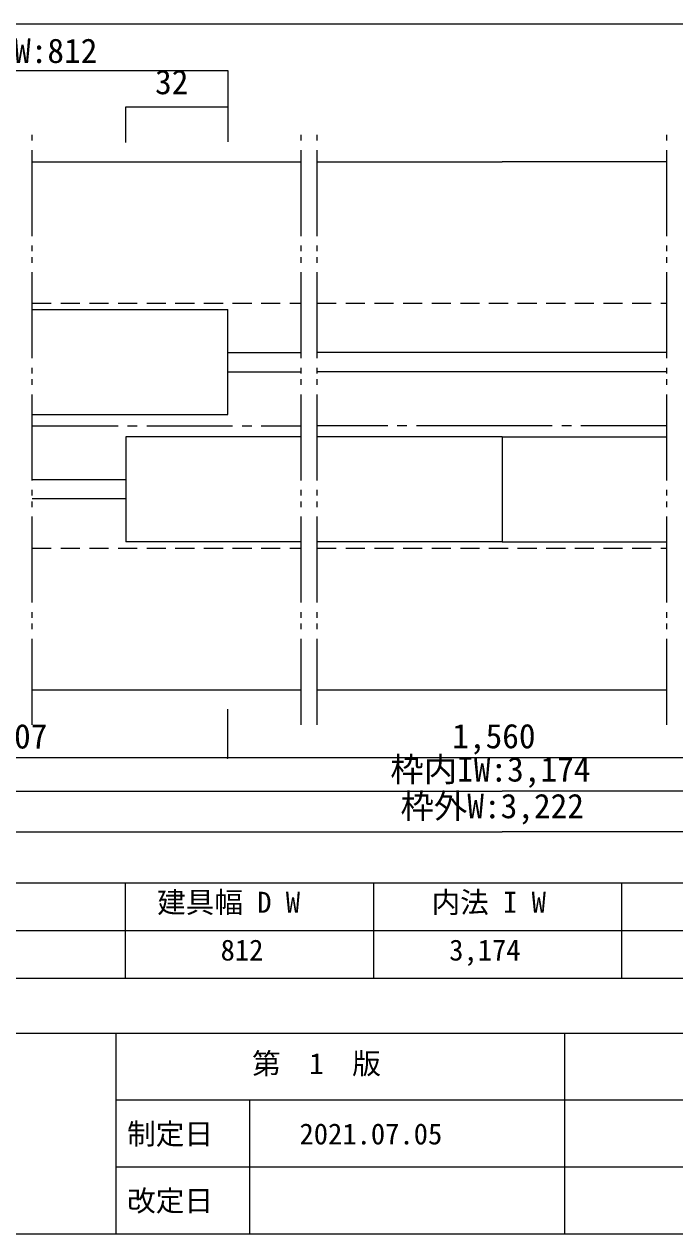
# Model space of a CAD drawing. Units: millimetres on the paper, enlarged 10 times, with parts at other scales. Extents: x -2000 to 2000, y -1385 to 1385.
# Drawn here: x -1286 to -604, y -1385 to -118 of the extents above; entities that cross this region are included whole.
import ezdxf
from ezdxf.enums import TextEntityAlignment as Align

# ---------------------------------------------------------------- set-up
doc = ezdxf.new("R2010")
doc.units = ezdxf.units.MM
doc.header["$LTSCALE"] = 10
for name, pattern in [('CHAIN2', [12, 9, -1, 1, -1]), ('DOUBLE_CHAIN2', [12.8, 9, -1, 0.6, -0.6, 0.6, -1]), ('USER9', [3, 2, -1])]:
    doc.linetypes.add(name, pattern=pattern)
for name, color, linetype, lineweight in [('1-0_H-SYM', 7, 'Continuous', 20), ('1-1_0', 7, 'Continuous', 20), ('2-0_18', 7, 'Continuous', 18)]:
    doc.layers.add(name, color=color, linetype=linetype, lineweight=lineweight)
doc.styles.add('ＭＳ ゴシック', font='')
doc.styles.get('ＭＳ ゴシック').set_extended_font_data('MS Gothic')

msp = doc.modelspace()

# ---------------------------------------------------------------- linework, layer by layer
at = {"layer": '1-0_H-SYM'}
for p, q in [((380, -117.5), (-1950, -117.5)), ((380, -117.5), (-1950, -117.5)), ((380, -117.5), (-1950, -117.5)), ((380, -117.5), (-1950, -117.5)), ((380, -117.5), (-1950, -117.5)), ((380, -117.5), (-1950, -117.5)), ((380, -117.5), (-1950, -117.5)), ((380, -1017.5), (-1950, -1017.5)), ((380, -1017.5), (-1950, -1017.5)), ((380, -1017.5), (-1950, -1017.5)), ((380, -1017.5), (-1950, -1017.5)), ((380, -1067.5), (-1950, -1067.5)), ((380, -1117.5), (-1950, -1117.5)), ((2000, -1175), (-2000, -1175)), ((2000, -1175), (-2000, -1175)), ((-1190, -1175), (-1190, -1385)), ((-720, -1175), (-720, -1385)), ((2000, -1245), (-1190, -1245)), ((2000, -1245), (-1190, -1245)), ((-1050, -1245), (-1050, -1385)), ((60, -1315), (-1190, -1315)), ((-2000, -1385), (2000, -1385)), ((-2000, -1385), (2000, -1385))]:
    msp.add_line(p, q, dxfattribs=at)
msp.add_lwpolyline([(380, -1017.5), (380, -117.5), (-1950, -117.5)], dxfattribs=at)
at = {"layer": '1-1_0'}
for p, q in [((380, -117.5), (-1950, -117.5)), ((380, -117.5), (-1950, -117.5)), ((380, -1017.5), (-1950, -1017.5)), ((380, -1017.5), (-1950, -1017.5)), ((-1180, -1017.5), (-1180, -1117.5)), ((-920, -1017.5), (-920, -1117.5)), ((-660, -1017.5), (-660, -1117.5))]:
    msp.add_line(p, q, dxfattribs=at)
at = {"layer": '2-0_18', "color": 4, "lineweight": 9}
for p, q in [((-1179.28, -204.16), (-1072.61, -204.16)), ((-1179.28, -241.46), (-1179.28, -204.16)), ((-1072.79, -835.41), (-1072.79, -886.26)), ((-117.53, -886.26), (-1495.96, -886.26)), ((-1495.96, -921.12), (-785, -921.12)), ((-117.53, -921.12), (-785, -921.12)), ((-1575.96, -963.64), (-785, -963.64)), ((-37.53, -963.64), (-785, -963.64))]:
    msp.add_line(p, q, dxfattribs=at)
at = {"layer": '2-0_18', "linetype": 'DOUBLE_CHAIN2', "lineweight": 20}
for p, q in [((-1277.61, -851.51), (-1277.61, -228.07)), ((-995.63, -851.51), (-995.63, -228.07)), ((-978.96, -851.51), (-978.96, -228.07)), ((-612.61, -851.51), (-612.61, -228.07))]:
    msp.add_line(p, q, dxfattribs=at)
at = {"layer": '2-0_18', "lineweight": 20}
for p, q in [((-1277.61, -261.61), (-995.63, -261.61)), ((-978.96, -261.61), (-785, -261.61)), ((-612.61, -261.61), (-785, -261.61)), ((-1277.61, -416.61), (-1072.61, -416.61)), ((-1152.32, -416.61), (-1104.08, -416.61)), ((-1072.61, -526.61), (-1072.61, -416.61)), ((-1072.61, -461.61), (-995.63, -461.61)), ((-612.61, -461.61), (-978.96, -461.61)), ((-1072.61, -481.61), (-995.63, -481.61)), ((-612.61, -481.61), (-978.96, -481.61)), ((-1277.61, -526.61), (-1072.61, -526.61)), ((-995.63, -549.94), (-1162.61, -549.94)), ((-785, -549.94), (-978.96, -549.94)), ((-785, -549.94), (-785, -643.27)), ((-785, -549.94), (-612.61, -549.94)), ((-785, -566.61), (-785, -643.27)), ((-785, -566.61), (-785, -643.27)), ((-785, -566.61), (-785, -659.94)), ((-1179.28, -594.94), (-1277.61, -594.94)), ((-1179.28, -614.94), (-1277.61, -614.94)), ((-995.63, -659.94), (-1179.28, -659.94)), ((-995.63, -659.94), (-1162.61, -659.94)), ((-1072.27, -659.94), (-1147.17, -659.94)), ((-1072.27, -659.94), (-1147.17, -659.94)), ((-785, -659.94), (-978.96, -659.94)), ((-785, -659.94), (-612.61, -659.94)), ((-1277.61, -814.94), (-995.63, -814.94)), ((-978.96, -814.94), (-612.61, -814.94))]:
    msp.add_line(p, q, dxfattribs=at)
at = {"layer": '2-0_18', "linetype": 'USER9'}
for p, q in [((-1277.61, -409.94), (-995.63, -409.94)), ((-978.96, -409.94), (-612.61, -409.94)), ((-1277.61, -666.61), (-995.63, -666.61)), ((-978.96, -666.61), (-612.61, -666.61))]:
    msp.add_line(p, q, dxfattribs=at)
at = {"layer": '2-0_18', "color": 4, "linetype": 'CHAIN2', "lineweight": 9}
for p, q in [((-1277.61, -538.27), (-995.63, -538.27)), ((-785, -538.28), (-978.96, -538.28)), ((-612.61, -538.28), (-785, -538.28))]:
    msp.add_line(p, q, dxfattribs=at)
at = {"layer": '2-0_18', "color": 4, "lineweight": 9}
msp.add_lwpolyline([(-1512.62, -165.85), (-1072.61, -165.85), (-1072.61, -240.71)], dxfattribs=at)
at = {"layer": '2-0_18', "lineweight": 20}
msp.add_lwpolyline([(-995.63, -549.94), (-1179.28, -549.94), (-1179.28, -659.94)], dxfattribs=at)
at = {"layer": '2-0_18', "color": 4, "lineweight": 9}
for start, end in [(0, 180), (0, 180), (180, 0), (180, 0)]:
    msp.add_arc((-1072.79, -886.26), 0.521, start, end, dxfattribs=at)

# ---------------------------------------------------------------- texts
at = {"layer": '1-0_H-SYM', "style": 'ＭＳ ゴシック'}
for s, p in [('建具幅 D W', (-1146.7, -1055.24)), ('内法 I W', (-859.13, -1055.24)), ('812', (-1080.17, -1105.25)), ('3,174', (-840.67, -1105.25)), ('第\u30001\u3000版', (-1047.22, -1224.21)), ('制定日', (-1178.11, -1297.92)), ('2021.07.05', (-997.5, -1297.92)), ('改定日', (-1178.11, -1367.92))]:
    msp.add_text(s, height=21.99, dxfattribs=at).set_placement(p, align=Align.BOTTOM_LEFT)
at = {"layer": '2-0_18', "style": 'ＭＳ ゴシック'}
for s, p in [('DW:812', (-1314.01, -165.85)), ('32', (-1148.81, -198.6)), ('807', (-1314.01, -884.17)), ('1,560', (-837.44, -883.96)), ('枠内IW:3,174', (-902.33, -918.83)), ('枠外W:3,222', (-891.67, -957.26))]:
    msp.add_text(s, height=25.66, dxfattribs=at).set_placement(p, align=Align.BOTTOM_LEFT)

doc.saveas('drawing.dxf')
